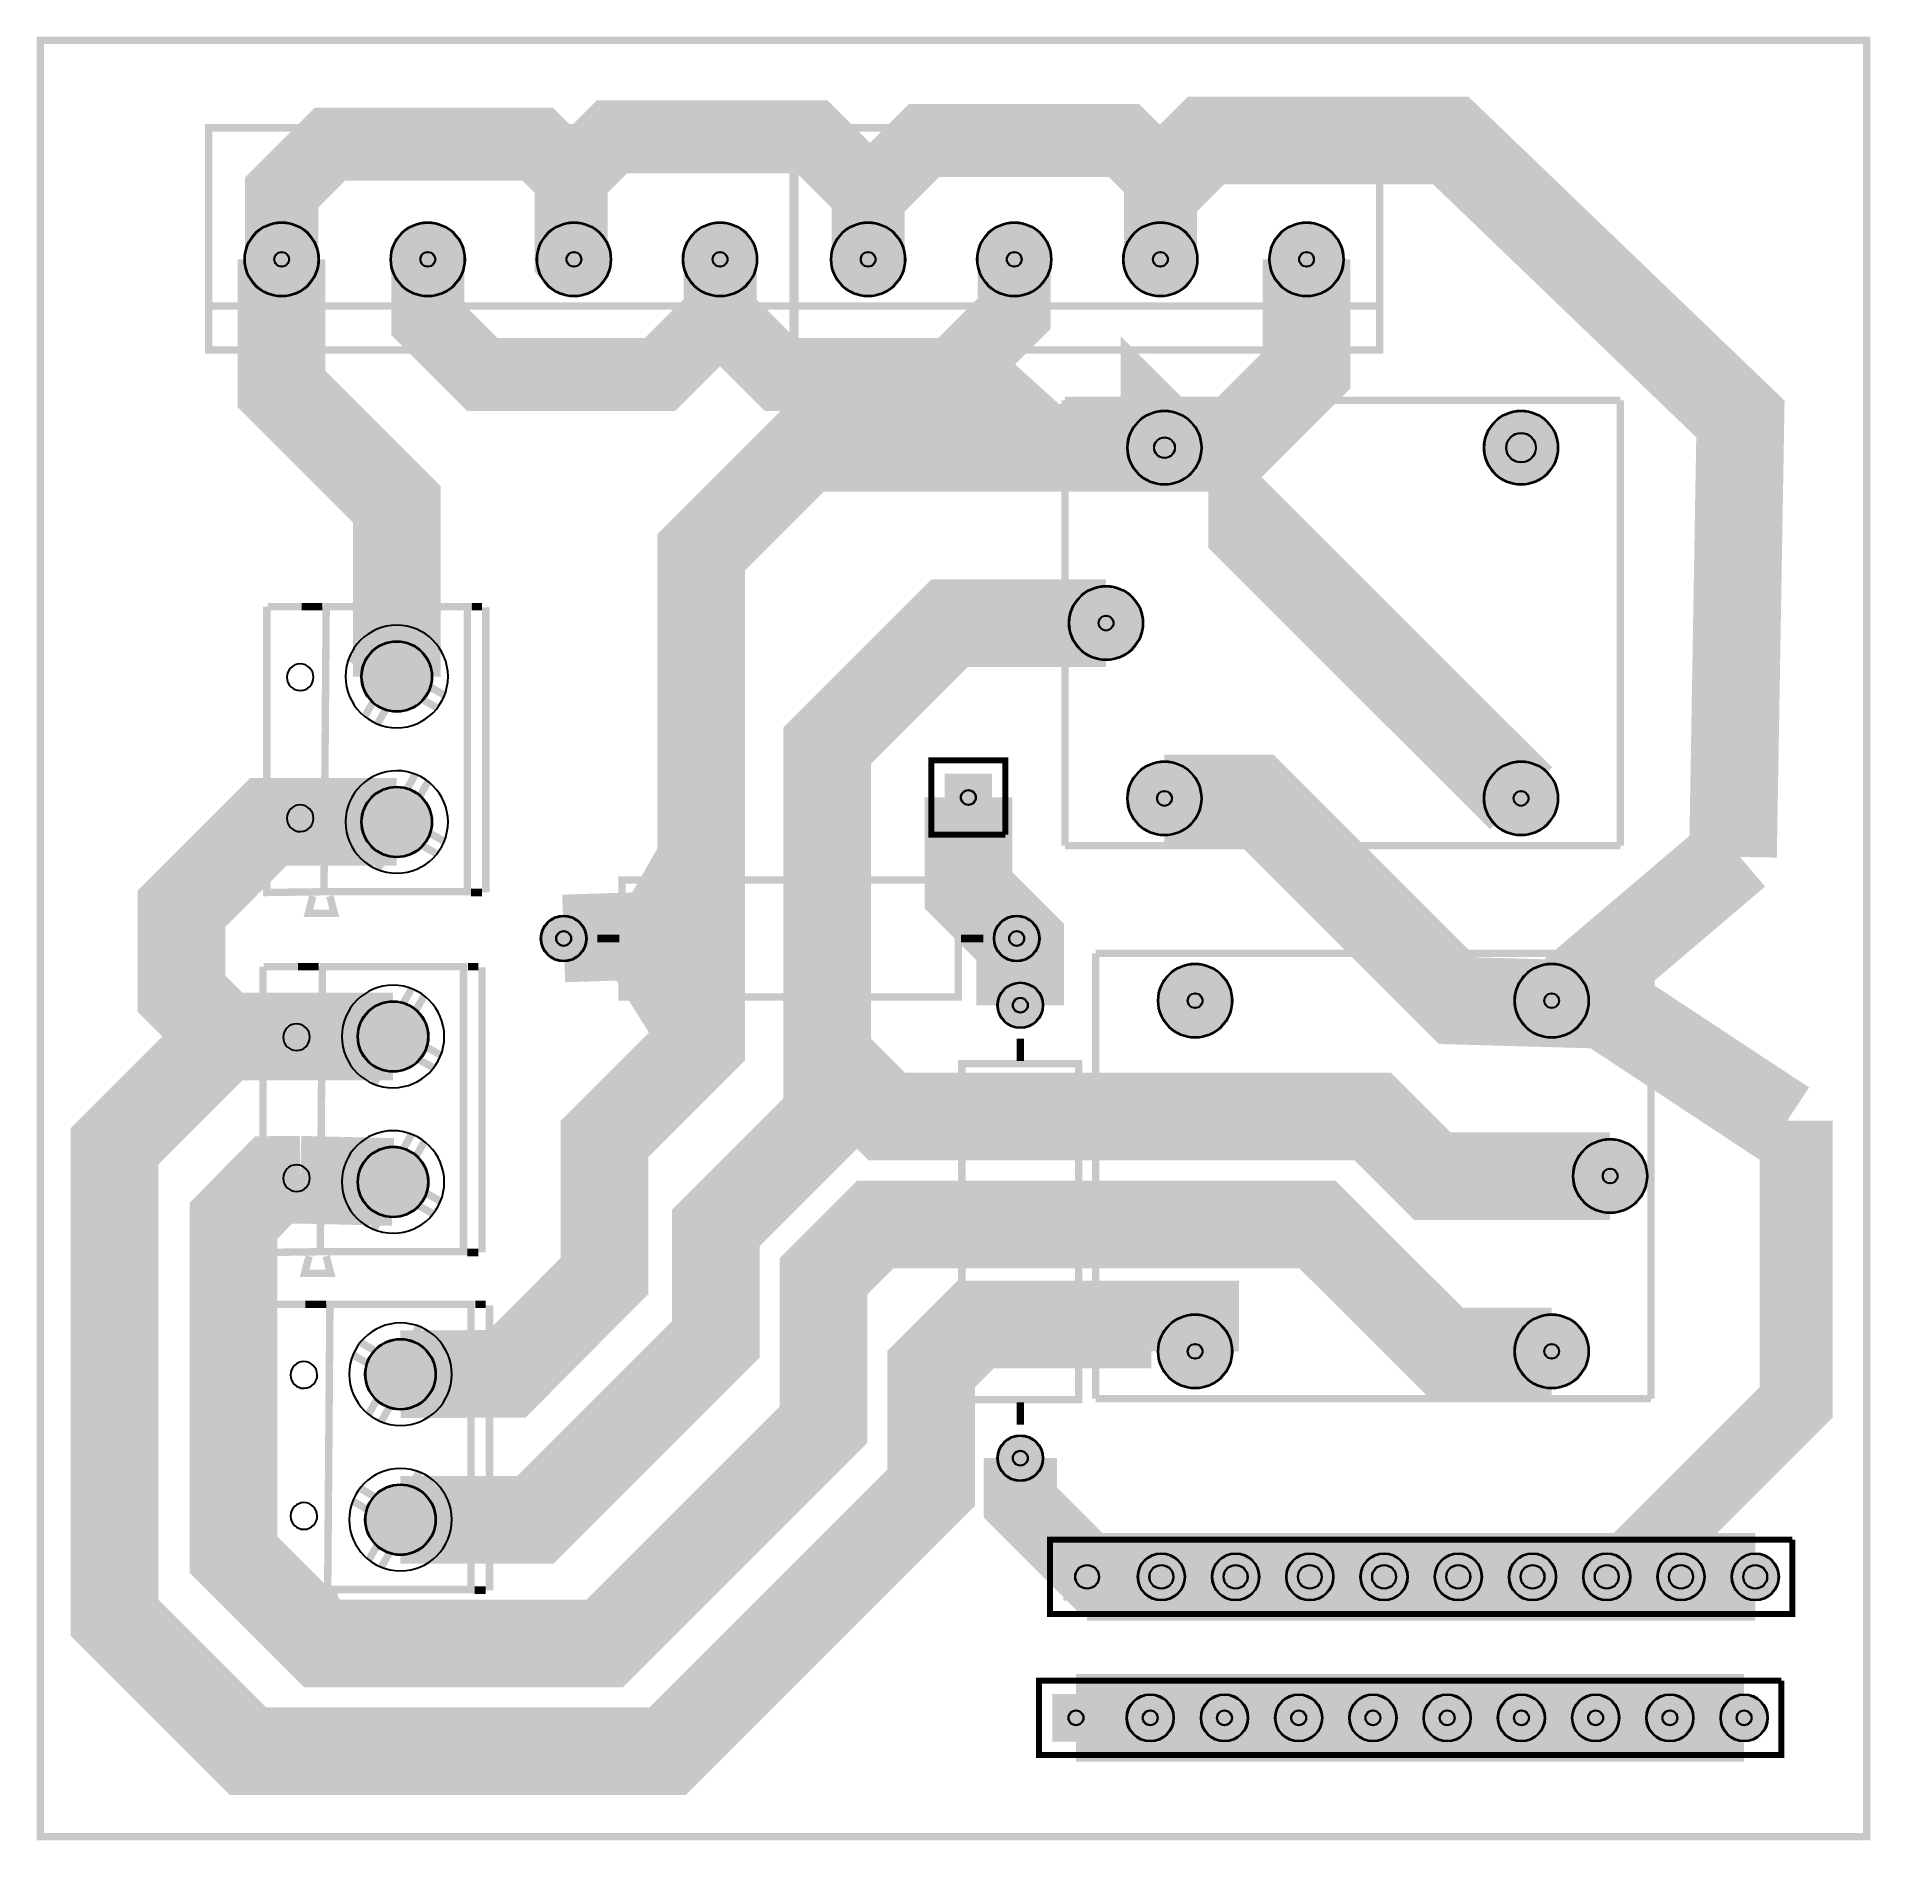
# Model space of a CAD drawing. Header units: millimetres. Extents: x 17.3 to 80, y -7.5 to 54.2.
import ezdxf

# ---------------------------------------------------------------- set-up
doc = ezdxf.new("R2010")
doc.units = ezdxf.units.MM
for name, color, linetype, true_color in [('BoardOutLine', 7, 'Continuous', 0xff00ff), ('BottomLayer', 7, 'Continuous', 0x0000ff), ('BottomPasteMaskLayer', 7, 'Continuous', 0x800000), ('BottomSolderMaskLayer', 7, 'Continuous', 0xaa00ff), ('Document', 7, 'Continuous', 0xffffff), ('Multi-Layer', 7, 'Continuous', 0xc0c0c0), ('TopSilkLayer', 7, 'Continuous', 0xffcc00), ('TopSolderMaskLayer', 7, 'Continuous', 0x800080)]:
    doc.layers.add(name, color=color, linetype=linetype, true_color=true_color)

msp = doc.modelspace()

# ---------------------------------------------------------------- hatches: boundary and pattern name
at = {"layer": 'BottomLayer'}
for points in [[(28.402, 32.333, 1), (30.782, 32.333, 1)], [(28.402, 27.355, 1), (30.782, 27.355, 1)], [(28.275, 20.014, 1), (30.655, 20.014, 1)], [(28.275, 15.036, 1), (30.655, 15.036, 1)], [(28.529, 8.457, 1), (30.909, 8.457, 1)], [(28.529, 3.479, 1), (30.909, 3.479, 1)]]:
    msp.add_hatch(color=256, dxfattribs=at).paths.add_polyline_path(points)
at = {"layer": 'BottomPasteMaskLayer'}
for points in [[(28.402, 32.333, 1), (30.782, 32.333, 1)], [(28.402, 27.355, 1), (30.782, 27.355, 1)], [(28.275, 20.014, 1), (30.655, 20.014, 1)], [(28.275, 15.036, 1), (30.655, 15.036, 1)], [(28.529, 8.457, 1), (30.909, 8.457, 1)], [(28.529, 3.479, 1), (30.909, 3.479, 1)]]:
    msp.add_hatch(color=256, dxfattribs=at).paths.add_polyline_path(points)
at = {"layer": 'BottomSolderMaskLayer'}
for points in [[(24.379, 46.609, 1), (26.929, 46.609, 1)], [(29.379, 46.609, 1), (31.929, 46.609, 1)], [(34.379, 46.609, 1), (36.929, 46.609, 1)], [(39.379, 46.609, 1), (41.929, 46.609, 1)], [(44.445, 46.609, 1), (46.995, 46.609, 1)], [(49.445, 46.609, 1), (51.995, 46.609, 1)], [(54.445, 46.609, 1), (56.995, 46.609, 1)], [(59.445, 46.609, 1), (61.995, 46.609, 1)], [(54.585, 40.163, 1), (57.135, 40.163, 1)], [(66.785, 40.163, 1), (69.336, 40.163, 1)], [(52.585, 34.163, 1), (55.135, 34.163, 1)], [(28.377, 32.333, 1), (30.808, 32.333, 1)], [(49.962, 29.007), (49.962, 27.381), (48.336, 27.381), (48.336, 29.007)], [(54.585, 28.163, 1), (57.135, 28.163, 1)], [(66.785, 28.163, 1), (69.336, 28.163, 1)], [(28.377, 27.355, 1), (30.808, 27.355, 1)], [(34.516, 23.368, 1), (36.091, 23.368, 1)], [(50.016, 23.368, 1), (51.59, 23.368, 1)], [(55.633, 21.24, 1), (58.183, 21.24, 1)], [(67.833, 21.24, 1), (70.384, 21.24, 1)], [(50.14, 21.085, 1), (51.715, 21.085, 1)], [(28.25, 20.014, 1), (30.681, 20.014, 1)], [(69.833, 15.24, 1), (72.384, 15.24, 1)], [(28.25, 15.036, 1), (30.681, 15.036, 1)], [(55.633, 9.24, 1), (58.183, 9.24, 1)], [(67.833, 9.24, 1), (70.384, 9.24, 1)], [(28.504, 8.457, 1), (30.935, 8.457, 1)], [(50.14, 5.585, 1), (51.715, 5.585, 1)], [(28.504, 3.479, 1), (30.935, 3.479, 1)], [(52.4, 2.337), (54.026, 2.337), (54.026, 0.711), (52.4, 0.711)], [(54.94, 1.524, 1), (56.566, 1.524, 1)], [(57.48, 1.524, 1), (59.106, 1.524, 1)], [(60.02, 1.524, 1), (61.646, 1.524, 1)], [(62.56, 1.524, 1), (64.186, 1.524, 1)], [(65.1, 1.524, 1), (66.726, 1.524, 1)], [(67.64, 1.524, 1), (69.266, 1.524, 1)], [(70.18, 1.524, 1), (71.806, 1.524, 1)], [(72.72, 1.524, 1), (74.346, 1.524, 1)], [(75.26, 1.524, 1), (76.886, 1.524, 1)], [(52.019, -2.489), (53.645, -2.489), (53.645, -4.115), (52.019, -4.115)], [(54.559, -3.302, 1), (56.185, -3.302, 1)], [(57.099, -3.302, 1), (58.725, -3.302, 1)], [(59.639, -3.302, 1), (61.265, -3.302, 1)], [(62.179, -3.302, 1), (63.805, -3.302, 1)], [(64.719, -3.302, 1), (66.345, -3.302, 1)], [(67.259, -3.302, 1), (68.885, -3.302, 1)], [(69.799, -3.302, 1), (71.425, -3.302, 1)], [(72.339, -3.302, 1), (73.965, -3.302, 1)], [(74.879, -3.302, 1), (76.505, -3.302, 1)]]:
    msp.add_hatch(color=256, dxfattribs=at).paths.add_polyline_path(points)
at = {"layer": 'Multi-Layer'}
for points in [[(24.404, 46.609, 1), (26.904, 46.609, 1)], [(29.404, 46.609, 1), (31.904, 46.609, 1)], [(34.404, 46.609, 1), (36.904, 46.609, 1)], [(39.404, 46.609, 1), (41.904, 46.609, 1)], [(44.47, 46.609, 1), (46.97, 46.609, 1)], [(49.47, 46.609, 1), (51.97, 46.609, 1)], [(54.47, 46.609, 1), (56.97, 46.609, 1)], [(59.47, 46.609, 1), (61.97, 46.609, 1)], [(54.61, 40.163, 1), (57.11, 40.163, 1)], [(66.81, 40.163, 1), (69.31, 40.163, 1)], [(52.61, 34.163, 1), (55.11, 34.163, 1)], [(49.936, 28.981), (49.936, 27.407), (48.362, 27.407), (48.362, 28.981)], [(54.61, 28.163, 1), (57.11, 28.163, 1)], [(66.81, 28.163, 1), (69.31, 28.163, 1)], [(34.541, 23.368, 1), (36.065, 23.368, 1)], [(50.041, 23.368, 1), (51.565, 23.368, 1)], [(55.658, 21.24, 1), (58.158, 21.24, 1)], [(67.858, 21.24, 1), (70.358, 21.24, 1)], [(50.165, 21.085, 1), (51.689, 21.085, 1)], [(69.858, 15.24, 1), (72.358, 15.24, 1)], [(55.658, 9.24, 1), (58.158, 9.24, 1)], [(67.858, 9.24, 1), (70.358, 9.24, 1)], [(50.165, 5.585, 1), (51.689, 5.585, 1)], [(52.426, 2.311), (54.001, 2.311), (54.001, 0.737), (52.426, 0.737)], [(54.966, 1.524, 1), (56.541, 1.524, 1)], [(57.506, 1.524, 1), (59.081, 1.524, 1)], [(60.046, 1.524, 1), (61.621, 1.524, 1)], [(62.586, 1.524, 1), (64.161, 1.524, 1)], [(65.126, 1.524, 1), (66.701, 1.524, 1)], [(67.666, 1.524, 1), (69.241, 1.524, 1)], [(70.206, 1.524, 1), (71.781, 1.524, 1)], [(72.746, 1.524, 1), (74.321, 1.524, 1)], [(75.286, 1.524, 1), (76.861, 1.524, 1)], [(52.045, -2.515), (53.62, -2.515), (53.62, -4.089), (52.045, -4.089)], [(54.585, -3.302, 1), (56.16, -3.302, 1)], [(57.125, -3.302, 1), (58.7, -3.302, 1)], [(59.665, -3.302, 1), (61.24, -3.302, 1)], [(62.205, -3.302, 1), (63.78, -3.302, 1)], [(64.745, -3.302, 1), (66.32, -3.302, 1)], [(67.285, -3.302, 1), (68.86, -3.302, 1)], [(69.825, -3.302, 1), (71.4, -3.302, 1)], [(72.365, -3.302, 1), (73.94, -3.302, 1)], [(74.905, -3.302, 1), (76.48, -3.302, 1)]]:
    msp.add_hatch(color=256, dxfattribs=at).paths.add_polyline_path(points)
at = {"layer": 'TopSolderMaskLayer'}
for points in [[(24.379, 46.609, 1), (26.929, 46.609, 1)], [(29.379, 46.609, 1), (31.929, 46.609, 1)], [(34.379, 46.609, 1), (36.929, 46.609, 1)], [(39.379, 46.609, 1), (41.929, 46.609, 1)], [(44.445, 46.609, 1), (46.995, 46.609, 1)], [(49.445, 46.609, 1), (51.995, 46.609, 1)], [(54.445, 46.609, 1), (56.995, 46.609, 1)], [(59.445, 46.609, 1), (61.995, 46.609, 1)], [(54.585, 40.163, 1), (57.135, 40.163, 1)], [(66.785, 40.163, 1), (69.336, 40.163, 1)], [(52.585, 34.163, 1), (55.135, 34.163, 1)], [(49.962, 29.007), (49.962, 27.381), (48.336, 27.381), (48.336, 29.007)], [(54.585, 28.163, 1), (57.135, 28.163, 1)], [(66.785, 28.163, 1), (69.336, 28.163, 1)], [(34.516, 23.368, 1), (36.091, 23.368, 1)], [(50.016, 23.368, 1), (51.59, 23.368, 1)], [(55.633, 21.24, 1), (58.183, 21.24, 1)], [(67.833, 21.24, 1), (70.384, 21.24, 1)], [(50.14, 21.085, 1), (51.715, 21.085, 1)], [(69.833, 15.24, 1), (72.384, 15.24, 1)], [(55.633, 9.24, 1), (58.183, 9.24, 1)], [(67.833, 9.24, 1), (70.384, 9.24, 1)], [(50.14, 5.585, 1), (51.715, 5.585, 1)], [(52.4, 2.337), (54.026, 2.337), (54.026, 0.711), (52.4, 0.711)], [(54.94, 1.524, 1), (56.566, 1.524, 1)], [(57.48, 1.524, 1), (59.106, 1.524, 1)], [(60.02, 1.524, 1), (61.646, 1.524, 1)], [(62.56, 1.524, 1), (64.186, 1.524, 1)], [(65.1, 1.524, 1), (66.726, 1.524, 1)], [(67.64, 1.524, 1), (69.266, 1.524, 1)], [(70.18, 1.524, 1), (71.806, 1.524, 1)], [(72.72, 1.524, 1), (74.346, 1.524, 1)], [(75.26, 1.524, 1), (76.886, 1.524, 1)], [(52.019, -2.489), (53.645, -2.489), (53.645, -4.115), (52.019, -4.115)], [(54.559, -3.302, 1), (56.185, -3.302, 1)], [(57.099, -3.302, 1), (58.725, -3.302, 1)], [(59.639, -3.302, 1), (61.265, -3.302, 1)], [(62.179, -3.302, 1), (63.805, -3.302, 1)], [(64.719, -3.302, 1), (66.345, -3.302, 1)], [(67.259, -3.302, 1), (68.885, -3.302, 1)], [(69.799, -3.302, 1), (71.425, -3.302, 1)], [(72.339, -3.302, 1), (73.965, -3.302, 1)], [(74.879, -3.302, 1), (76.505, -3.302, 1)]]:
    msp.add_hatch(color=256, dxfattribs=at).paths.add_polyline_path(points)

# ---------------------------------------------------------------- linework, layer by layer
at = {"layer": 'BoardOutLine', "const_width": 0.254}
msp.add_lwpolyline([(17.399, 43.942), (17.399, 54.102), (79.883, 54.102), (79.883, -7.366), (17.399, -7.366), (17.399, 44.001)], dxfattribs=at)
at = {"layer": 'BottomLayer'}
for points, const_width in [([(55.72, 49.436), (56.04, 49.436), (57.277, 50.673), (65.659, 50.673), (75.565, 41.148), (75.311, 26.162)], 3), ([(25.654, 46.609), (25.654, 48.895), (27.305, 50.546), (34.417, 50.546), (35.56, 49.403), (35.56, 46.703), (35.654, 46.609)], 2.5), ([(35.56, 49.403), (36.957, 50.8), (43.815, 50.8), (45.72, 48.895), (45.72, 46.609)], 2.5), ([(45.72, 48.895), (45.847, 48.895), (47.625, 50.673), (54.483, 50.673), (55.72, 49.436), (55.72, 46.609)], 2.5), ([(25.654, 46.609), (25.654, 42.164), (29.591, 38.227), (29.591, 32.332)], 3), ([(30.655, 46.609), (30.655, 44.529), (32.512, 42.672), (38.608, 42.672), (40.655, 44.719), (40.655, 46.609)], 2.5), ([(40.655, 44.719), (42.703, 42.672), (48.641, 42.672), (50.721, 44.752), (50.721, 46.609)], 2.5), ([(60.721, 46.609), (60.721, 42.814), (58.07, 40.163), (55.86, 40.163)], 3), ([(49.03, 42.545), (49.03, 42.545), (51.562, 40.259)], 3), ([(68.059, 28.164), (55.86, 40.363), (55.86, 40.163)], 3), ([(29.718, 8.456), (33.373, 8.471), (36.703, 11.824), (36.703, 16.51), (40.005, 19.812), (40.005, 36.576), (43.592, 40.163), (55.86, 40.163)], 3), ([(29.718, 3.48), (34.341, 3.48), (40.513, 9.652), (40.513, 13.462), (44.323, 17.272), (44.323, 29.972), (48.514, 34.163), (53.861, 34.163)], 3), ([(50.803, 23.368), (49.149, 25.022), (49.149, 28.194)], 3), ([(71.501, 21.082), (65.883, 21.24), (58.959, 28.164), (55.86, 28.164)], 3), ([(29.591, 27.356), (25.197, 27.356), (22.225, 24.384), (22.225, 21.483), (23.696, 20.013)], 3), ([(37.973, 23.495), (40.005, 27.051)], 2), ([(69.469, 21.209), (75.438, 26.289)], 3), ([(35.304, 23.368), (39.116, 23.495)], 3), ([(50.927, 21.085), (50.927, 23.244), (50.803, 23.368)], 3), ([(37.465, 23.241), (39.37, 20.193)], 2), ([(70.739, 21.209), (77.089, 17.018)], 3), ([(56.909, 9.241), (56.909, 10.16), (49.403, 10.16), (47.879, 8.636), (47.879, 4.572), (38.862, -4.445), (24.511, -4.445), (19.939, 0.127), (19.939, 16.256), (23.696, 20.013), (29.464, 20.013)], 3), ([(71.108, 15.24), (65.024, 15.24), (62.992, 17.272), (46.355, 17.272), (44.323, 19.304), (44.323, 20.091)], 3), ([(77.47, 17.13), (77.47, 7.493), (71.501, 1.524), (53.467, 1.524), (50.927, 4.064), (50.927, 5.585)], 2.5), ([(44.323, 17.272), (47.269, 17.272)], 1.5), ([(63.708, 10.968), (61.09, 13.586), (45.972, 13.586), (44.196, 11.811), (44.196, 6.731), (36.703, -0.762), (27.051, -0.762), (24.003, 2.286), (24.003, 13.703), (25.382, 15.105), (26.289, 15.113)], 3), ([(29.465, 15.036), (26.289, 15.113)], 3), ([(69.108, 9.24), (65.436, 9.24), (63.708, 10.968)], 3), ([(53.213, 1.524), (76.073, 1.524)], 3), ([(75.692, -3.302), (52.832, -3.302)], 3)]:
    msp.add_lwpolyline(points, dxfattribs=dict(at, const_width=const_width))
for centre in [(29.592, 32.333), (29.592, 27.355), (29.465, 20.014), (29.465, 15.036), (29.719, 8.457), (29.719, 3.479)]:
    msp.add_circle(centre, 1.19, dxfattribs=at)
at = {"layer": 'BottomPasteMaskLayer'}
for centre in [(29.592, 32.333), (29.592, 27.355), (29.465, 20.014), (29.465, 15.036), (29.719, 8.457), (29.719, 3.479)]:
    msp.add_circle(centre, 1.19, dxfattribs=at)
at = {"layer": 'BottomSolderMaskLayer'}
for centre, radius in [((25.654, 46.609), 1.275), ((30.654, 46.609), 1.275), ((35.654, 46.609), 1.275), ((40.654, 46.609), 1.275), ((45.72, 46.609), 1.275), ((50.72, 46.609), 1.275), ((55.72, 46.609), 1.275), ((60.72, 46.609), 1.275), ((25.654, 46.609), 0.255), ((30.654, 46.609), 0.255), ((35.654, 46.609), 0.255), ((40.654, 46.609), 0.255), ((45.72, 46.609), 0.255), ((50.72, 46.609), 0.255), ((55.72, 46.609), 0.255), ((60.72, 46.609), 0.255), ((55.86, 40.163), 1.275), ((68.06, 40.163), 1.275), ((55.86, 40.163), 0.357), ((68.06, 40.163), 0.51), ((53.86, 34.163), 1.275), ((53.86, 34.163), 0.255), ((29.592, 32.333), 1.215), ((55.86, 28.163), 1.275), ((68.06, 28.163), 1.275), ((29.592, 27.355), 1.215), ((49.149, 28.194), 0.258), ((55.86, 28.163), 0.255), ((68.06, 28.163), 0.255), ((35.303, 23.368), 0.787), ((50.803, 23.368), 0.787), ((35.303, 23.368), 0.258), ((50.803, 23.368), 0.258), ((56.908, 21.24), 1.275), ((69.108, 21.24), 1.275), ((50.927, 21.085), 0.787), ((50.927, 21.085), 0.258), ((56.908, 21.24), 0.255), ((69.108, 21.24), 0.255), ((29.465, 20.014), 1.215), ((71.108, 15.24), 1.275), ((29.465, 15.036), 1.215), ((71.108, 15.24), 0.255), ((56.908, 9.24), 1.275), ((69.108, 9.24), 1.275), ((29.719, 8.457), 1.215), ((56.908, 9.24), 0.255), ((69.108, 9.24), 0.255), ((50.927, 5.585), 0.787), ((50.927, 5.585), 0.258), ((29.719, 3.479), 1.215), ((53.213, 1.524), 0.413), ((55.753, 1.524), 0.813), ((55.753, 1.524), 0.413), ((58.293, 1.524), 0.813), ((58.293, 1.524), 0.413), ((60.833, 1.524), 0.813), ((60.833, 1.524), 0.413), ((63.373, 1.524), 0.813), ((63.373, 1.524), 0.413), ((65.913, 1.524), 0.813), ((65.913, 1.524), 0.413), ((68.453, 1.524), 0.813), ((68.453, 1.524), 0.413), ((70.993, 1.524), 0.813), ((70.993, 1.524), 0.413), ((73.533, 1.524), 0.813), ((73.533, 1.524), 0.413), ((76.073, 1.524), 0.813), ((76.073, 1.524), 0.413), ((55.372, -3.302), 0.813), ((57.912, -3.302), 0.813), ((60.452, -3.302), 0.813), ((62.992, -3.302), 0.813), ((65.532, -3.302), 0.813), ((68.072, -3.302), 0.813), ((70.612, -3.302), 0.813), ((73.152, -3.302), 0.813), ((75.692, -3.302), 0.813), ((52.832, -3.302), 0.258), ((55.372, -3.302), 0.258), ((57.912, -3.302), 0.258), ((60.452, -3.302), 0.258), ((62.992, -3.302), 0.258), ((65.532, -3.302), 0.258), ((68.072, -3.302), 0.258), ((70.612, -3.302), 0.258), ((73.152, -3.302), 0.258), ((75.692, -3.302), 0.258)]:
    msp.add_circle(centre, radius, dxfattribs=at)
at = {"layer": 'Document', "const_width": 0.254}
for points in [[(28.219, 33.426), (29.489, 32.69), (30.226, 33.96)], [(30.658, 33.731), (29.921, 32.436), (31.217, 31.699)], [(28.499, 30.963), (29.235, 32.258), (27.965, 32.995)], [(30.963, 31.267), (29.667, 32.004), (28.931, 30.709)], [(28.219, 28.423), (29.489, 27.686), (30.226, 28.981)], [(30.658, 28.727), (29.921, 27.432), (31.217, 26.695)], [(28.499, 25.959), (29.235, 27.254), (27.965, 27.991)], [(30.963, 26.264), (29.667, 27), (28.931, 25.73)], [(28.092, 21.107), (29.362, 20.371), (30.099, 21.641)], [(30.531, 21.412), (29.794, 20.117), (31.09, 19.38)], [(28.372, 18.644), (29.108, 19.939), (27.838, 20.676)], [(30.836, 18.948), (29.54, 19.685), (28.804, 18.39)], [(28.092, 16.104), (29.362, 15.367), (30.099, 16.662)], [(30.531, 16.408), (29.794, 15.113), (31.09, 14.376)], [(28.372, 13.64), (29.108, 14.935), (27.838, 15.672)], [(30.836, 13.945), (29.54, 14.681), (28.804, 13.411)], [(28.346, 9.55), (29.616, 8.814), (30.353, 10.084)], [(30.785, 9.855), (30.048, 8.56), (31.344, 7.823)], [(28.626, 7.087), (29.362, 8.382), (28.092, 9.119)], [(31.09, 7.391), (29.794, 8.128), (29.058, 6.833)], [(28.346, 4.547), (29.616, 3.81), (30.353, 5.105)], [(30.785, 4.851), (30.048, 3.556), (31.344, 2.819)], [(28.626, 2.083), (29.362, 3.378), (28.092, 4.115)], [(31.09, 2.388), (29.794, 3.124), (29.058, 1.854)]]:
    msp.add_lwpolyline(points, dxfattribs=at)
at = {"layer": 'Document'}
for centre in [(29.593, 32.334), (29.593, 27.356), (29.466, 20.015), (29.466, 15.037), (29.72, 8.458), (29.72, 3.48)]:
    msp.add_arc(centre, 1.753, 270.07017, 270, dxfattribs=at)
at = {"layer": 'Multi-Layer'}
for centre, radius in [((25.654, 46.609), 1.25), ((30.654, 46.609), 1.25), ((35.654, 46.609), 1.25), ((40.654, 46.609), 1.25), ((45.72, 46.609), 1.25), ((50.72, 46.609), 1.25), ((55.72, 46.609), 1.25), ((60.72, 46.609), 1.25), ((25.654, 46.609), 0.25), ((30.654, 46.609), 0.25), ((35.654, 46.609), 0.25), ((40.654, 46.609), 0.25), ((45.72, 46.609), 0.25), ((50.72, 46.609), 0.25), ((55.72, 46.609), 0.25), ((60.72, 46.609), 0.25), ((55.86, 40.163), 1.25), ((68.06, 40.163), 1.25), ((55.86, 40.163), 0.35), ((68.06, 40.163), 0.5), ((53.86, 34.163), 1.25), ((53.86, 34.163), 0.25), ((55.86, 28.163), 1.25), ((68.06, 28.163), 1.25), ((49.149, 28.194), 0.25), ((55.86, 28.163), 0.25), ((68.06, 28.163), 0.25), ((35.303, 23.368), 0.762), ((50.803, 23.368), 0.762), ((35.303, 23.368), 0.25), ((50.803, 23.368), 0.25), ((56.908, 21.24), 1.25), ((69.108, 21.24), 1.25), ((50.927, 21.085), 0.762), ((50.927, 21.085), 0.25), ((56.908, 21.24), 0.25), ((69.108, 21.24), 0.25), ((71.108, 15.24), 1.25), ((71.108, 15.24), 0.25), ((56.908, 9.24), 1.25), ((69.108, 9.24), 1.25), ((56.908, 9.24), 0.25), ((69.108, 9.24), 0.25), ((50.927, 5.585), 0.762), ((50.927, 5.585), 0.25), ((53.213, 1.524), 0.4), ((55.753, 1.524), 0.787), ((55.753, 1.524), 0.4), ((58.293, 1.524), 0.787), ((58.293, 1.524), 0.4), ((60.833, 1.524), 0.787), ((60.833, 1.524), 0.4), ((63.373, 1.524), 0.787), ((63.373, 1.524), 0.4), ((65.913, 1.524), 0.787), ((65.913, 1.524), 0.4), ((68.453, 1.524), 0.787), ((68.453, 1.524), 0.4), ((70.993, 1.524), 0.787), ((70.993, 1.524), 0.4), ((73.533, 1.524), 0.787), ((73.533, 1.524), 0.4), ((76.073, 1.524), 0.787), ((76.073, 1.524), 0.4), ((52.832, -3.302), 0.25), ((55.372, -3.302), 0.787), ((55.372, -3.302), 0.25), ((57.912, -3.302), 0.787), ((57.912, -3.302), 0.25), ((60.452, -3.302), 0.787), ((60.452, -3.302), 0.25), ((62.992, -3.302), 0.787), ((62.992, -3.302), 0.25), ((65.532, -3.302), 0.787), ((65.532, -3.302), 0.25), ((68.072, -3.302), 0.787), ((68.072, -3.302), 0.25), ((70.612, -3.302), 0.787), ((70.612, -3.302), 0.25), ((73.152, -3.302), 0.787), ((73.152, -3.302), 0.25), ((75.692, -3.302), 0.787), ((75.692, -3.302), 0.25)]:
    msp.add_circle(centre, radius, dxfattribs=at)
at = {"layer": 'TopSilkLayer', "const_width": 0.254}
for points in [[(23.154, 51.109), (43.154, 51.109), (43.154, 43.509), (23.154, 43.509), (23.154, 51.109)], [(43.22, 51.109), (63.22, 51.109), (63.22, 43.509), (43.22, 43.509), (43.22, 51.109)], [(48.803, 21.368), (37.303, 21.368), (37.303, 25.368), (48.803, 25.368), (48.803, 21.368)], [(48.927, 7.585), (48.927, 19.085), (52.927, 19.085), (52.927, 7.585), (48.927, 7.585)]]:
    msp.add_lwpolyline(points, close=True, dxfattribs=at)
at = {"layer": 'TopSilkLayer'}
for points, const_width in [([(23.241, 45.009), (43.053, 45.009)], 0.254), ([(43.307, 45.009), (63.119, 45.009)], 0.254), ([(52.46, 41.783), (71.46, 41.783)], 0.254), ([(52.46, 26.543), (52.46, 41.783)], 0.254), ([(71.46, 41.783), (71.46, 26.543)], 0.254), ([(27.178, 34.722), (27.102, 24.968), (25.146, 24.943), (25.146, 34.722)], 0.254), ([(26.416, 34.722), (25.171, 34.722)], 0.254), ([(27.051, 34.722), (26.924, 34.722), (26.34, 34.722)], 0.254), ([(32.131, 34.722), (27.076, 34.722)], 0.254), ([(32.004, 34.722), (32.004, 24.943)], 0.254), ([(32.512, 34.722), (32.156, 34.722)], 0.254), ([(32.639, 24.943), (32.639, 34.696)], 0.254), ([(50.419, 26.924), (47.879, 26.924), (47.879, 29.464), (50.419, 29.464), (50.419, 27.559)], 0.203), ([(50.419, 26.924), (50.419, 27.559)], 0.203), ([(71.46, 26.543), (52.46, 26.543)], 0.254), ([(27.102, 24.968), (32.156, 24.968)], 0.254), ([(27.305, 24.816), (27.457, 24.232), (26.568, 24.232), (26.721, 24.816)], 0.254), ([(32.131, 24.943), (32.512, 24.943)], 0.254), ([(37.212, 23.368), (36.45, 23.368)], 0.254), ([(48.896, 23.368), (49.658, 23.368)], 0.254), ([(53.508, 7.62), (53.508, 22.86)], 0.254), ([(53.508, 22.86), (72.508, 22.86)], 0.254), ([(72.508, 22.86), (72.508, 7.62)], 0.254), ([(27.051, 22.403), (26.975, 12.649), (25.019, 12.624), (25.019, 22.403)], 0.254), ([(26.289, 22.403), (25.044, 22.403)], 0.254), ([(26.924, 22.403), (26.797, 22.403), (26.213, 22.403)], 0.254), ([(32.004, 22.403), (26.949, 22.403)], 0.254), ([(31.877, 22.403), (31.877, 12.624)], 0.254), ([(32.385, 22.403), (32.029, 22.403)], 0.254), ([(32.512, 12.624), (32.512, 22.377)], 0.254), ([(50.927, 19.176), (50.927, 19.938)], 0.254), ([(27.178, 12.497), (27.33, 11.913), (26.441, 11.913), (26.594, 12.497)], 0.254), ([(26.975, 12.649), (32.029, 12.649)], 0.254), ([(32.004, 12.624), (32.385, 12.624)], 0.254), ([(27.305, 10.846), (27.229, 1.092), (25.273, 1.067), (25.273, 10.846)], 0.254), ([(26.543, 10.846), (25.298, 10.846)], 0.254), ([(27.178, 10.846), (27.051, 10.846), (26.467, 10.846)], 0.254), ([(32.258, 10.846), (27.203, 10.846)], 0.254), ([(32.131, 10.846), (32.131, 1.067)], 0.254), ([(32.639, 10.846), (32.283, 10.846)], 0.254), ([(32.766, 1.067), (32.766, 10.82)], 0.254), ([(50.927, 7.492), (50.927, 6.73)], 0.254), ([(72.508, 7.62), (53.508, 7.62)], 0.254), ([(53.848, 2.794), (51.943, 2.794), (51.943, 0.254), (77.343, 0.254), (77.343, 2.794)], 0.203), ([(77.343, 2.794), (53.848, 2.794)], 0.203), ([(27.432, 0.94), (27.584, 0.356), (26.695, 0.356), (26.848, 0.94)], 0.254), ([(27.229, 1.092), (32.283, 1.092)], 0.254), ([(32.258, 1.067), (32.639, 1.067)], 0.254), ([(53.467, -2.032), (51.562, -2.032), (51.562, -4.572), (76.962, -4.572), (76.962, -2.032)], 0.203), ([(76.962, -2.032), (53.467, -2.032)], 0.203)]:
    msp.add_lwpolyline(points, dxfattribs=dict(at, const_width=const_width))
for centre in [(26.289, 32.309), (26.289, 27.483), (26.162, 19.99), (26.162, 15.164), (26.416, 8.433), (26.416, 3.607)]:
    msp.add_arc(centre, 0.457, 270.60418, 270, dxfattribs=at)
at = {"layer": 'TopSolderMaskLayer'}
for centre, radius in [((25.654, 46.609), 1.275), ((30.654, 46.609), 1.275), ((35.654, 46.609), 1.275), ((40.654, 46.609), 1.275), ((45.72, 46.609), 1.275), ((50.72, 46.609), 1.275), ((55.72, 46.609), 1.275), ((60.72, 46.609), 1.275), ((25.654, 46.609), 0.255), ((30.654, 46.609), 0.255), ((35.654, 46.609), 0.255), ((40.654, 46.609), 0.255), ((45.72, 46.609), 0.255), ((50.72, 46.609), 0.255), ((55.72, 46.609), 0.255), ((60.72, 46.609), 0.255), ((55.86, 40.163), 1.275), ((68.06, 40.163), 1.275), ((55.86, 40.163), 0.357), ((68.06, 40.163), 0.51), ((53.86, 34.163), 1.275), ((53.86, 34.163), 0.255), ((55.86, 28.163), 1.275), ((68.06, 28.163), 1.275), ((49.149, 28.194), 0.258), ((55.86, 28.163), 0.255), ((68.06, 28.163), 0.255), ((35.303, 23.368), 0.787), ((50.803, 23.368), 0.787), ((35.303, 23.368), 0.258), ((50.803, 23.368), 0.258), ((56.908, 21.24), 1.275), ((69.108, 21.24), 1.275), ((50.927, 21.085), 0.787), ((50.927, 21.085), 0.258), ((56.908, 21.24), 0.255), ((69.108, 21.24), 0.255), ((71.108, 15.24), 1.275), ((71.108, 15.24), 0.255), ((56.908, 9.24), 1.275), ((69.108, 9.24), 1.275), ((56.908, 9.24), 0.255), ((69.108, 9.24), 0.255), ((50.927, 5.585), 0.787), ((50.927, 5.585), 0.258), ((53.213, 1.524), 0.413), ((55.753, 1.524), 0.813), ((55.753, 1.524), 0.413), ((58.293, 1.524), 0.813), ((58.293, 1.524), 0.413), ((60.833, 1.524), 0.813), ((60.833, 1.524), 0.413), ((63.373, 1.524), 0.813), ((63.373, 1.524), 0.413), ((65.913, 1.524), 0.813), ((65.913, 1.524), 0.413), ((68.453, 1.524), 0.813), ((68.453, 1.524), 0.413), ((70.993, 1.524), 0.813), ((70.993, 1.524), 0.413), ((73.533, 1.524), 0.813), ((73.533, 1.524), 0.413), ((76.073, 1.524), 0.813), ((76.073, 1.524), 0.413), ((55.372, -3.302), 0.813), ((57.912, -3.302), 0.813), ((60.452, -3.302), 0.813), ((62.992, -3.302), 0.813), ((65.532, -3.302), 0.813), ((68.072, -3.302), 0.813), ((70.612, -3.302), 0.813), ((73.152, -3.302), 0.813), ((75.692, -3.302), 0.813), ((52.832, -3.302), 0.258), ((55.372, -3.302), 0.258), ((57.912, -3.302), 0.258), ((60.452, -3.302), 0.258), ((62.992, -3.302), 0.258), ((65.532, -3.302), 0.258), ((68.072, -3.302), 0.258), ((70.612, -3.302), 0.258), ((73.152, -3.302), 0.258), ((75.692, -3.302), 0.258)]:
    msp.add_circle(centre, radius, dxfattribs=at)

doc.saveas('drawing.dxf')
